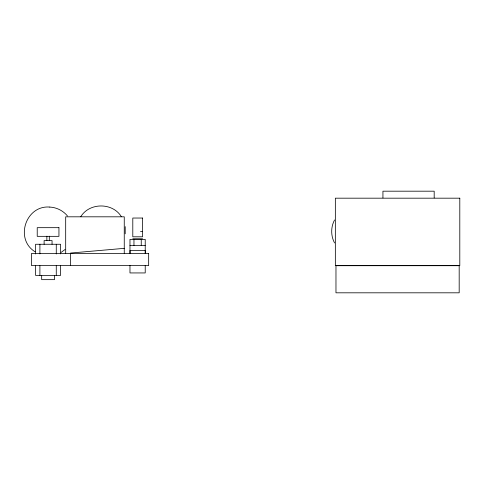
<?xml version="1.0" encoding="UTF-8"?>
<svg xmlns="http://www.w3.org/2000/svg" width="484" height="484" viewBox="0 0 484 484"><rect width="100%" height="100%" fill="white"/><g stroke="black" fill="none" stroke-linecap="round" stroke-linejoin="round"><path stroke-width="0.73" d="M125.211 233.814L125.211 226.651M334.571 219.954C330.741 226.996 330.741 235.914 334.571 242.956M80.78 216.675C89.504 202.397 112.639 202.397 121.363 216.675M64.995 249.538L61.147 252.388M124.255 248.346L70.567 253.041L70.567 265.619M140.517 231.455L142.556 231.455M132.797 238.775L142.556 238.775M129.972 245.485L145.224 245.485M49.798 207.079C25.785 204.962 14.496 239.15 35.048 251.747M49.798 207.079C56.592 207.388 63.174 210.697 67.47 215.973M434.184 197.902L434.184 191.186L382.935 191.186L382.935 197.902M145.303 253.416L145.303 250.367L130.051 250.367L130.051 253.416M145.224 253.416L145.224 239.386L129.972 239.386L129.972 253.646M145.224 265.432L145.224 272.94L129.972 272.94L129.972 265.522M141.243 239.386L141.243 245.485M133.959 239.386L133.959 245.485M124.255 253.416L124.255 216.814L65.685 216.814L65.685 253.416M60.591 253.9L60.591 244.269L35.58 244.269L35.58 253.991M60.591 265.752L60.591 275.384L35.58 275.384L35.58 265.656M56.271 244.269L56.271 253.991M56.271 265.656L56.271 275.384M54.492 275.384L54.492 279.655L41.678 279.655L41.678 275.384M52.048 244.269L52.048 240.608L44.117 240.608L44.117 244.269M49.307 236.216L49.307 240.608M46.863 236.216L46.863 240.608M39.9 244.269L39.9 253.9M39.9 265.752L39.9 275.384M459.8 198.18L335.351 198.18L335.351 265.619L459.8 265.619L459.8 198.18M142.556 218.036L132.797 218.036L132.797 236.803L142.556 236.803L142.556 218.036M58.945 227.674L37.226 227.674L37.226 236.337L58.945 236.337L58.945 227.674M148.661 253.416L31.52 253.416L31.52 265.619L148.661 265.619L148.661 253.416M459.183 265.704L335.969 265.704L335.969 292.814L459.183 292.814L459.183 265.704"/></g></svg>
